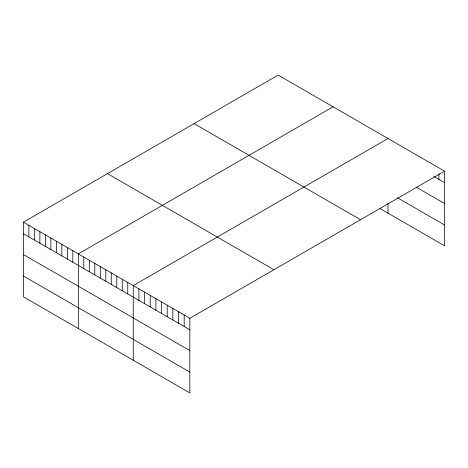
<?xml version="1.0" encoding="UTF-8"?>
<svg xmlns="http://www.w3.org/2000/svg" width="468" height="468" viewBox="0 0 468 468"><rect width="100%" height="100%" fill="white"/><g stroke="black" fill="none" stroke-linecap="round" stroke-linejoin="round"><path stroke-width="0.7" d="M444.6 171.183L189.844 318.269L189.844 392.909L23.4 296.817L23.4 222.171L278.156 75.091L444.6 171.183L444.6 245.829L380.075 208.576M333.081 106.803L78.326 253.884L78.326 328.524M388.007 138.51L133.251 285.597L133.251 360.237M433.912 176.53L444.6 182.701M416.304 187.2L444.6 203.533M397.443 197.771L444.6 224.997M194.085 123.628L360.53 219.72M107.47 173.634L273.915 269.732M23.4 222.171L189.844 318.269M23.4 233.69L189.844 329.782M23.4 254.522L189.844 350.614M23.4 275.98L189.844 372.078M438.943 173.675L438.943 179.437M388.007 203.393L388.007 213.156M184.187 314.999L184.187 326.518M178.524 311.735L178.524 323.248M172.867 308.465L172.867 319.983M167.211 305.2L167.211 316.713M161.548 301.93L161.548 313.449M155.891 298.666L155.891 310.179M150.228 295.396L150.228 306.914M144.571 292.131L144.571 303.644M138.914 288.861L138.914 300.38M127.758 282.42L127.758 293.939M122.271 279.25L122.271 290.768M116.778 276.079L116.778 287.598M111.285 272.908L111.285 284.427M105.791 269.738L105.791 281.256M100.298 266.567L100.298 278.086M94.805 263.396L94.805 274.915M89.312 260.226L89.312 271.744M83.819 257.055L83.819 268.568M72.832 250.713L72.832 262.226M67.339 247.543L67.339 259.056M61.846 244.372L61.846 255.885M56.359 241.195L56.359 252.714M50.866 238.025L50.866 249.543M45.373 234.854L45.373 246.373M39.879 231.683L39.879 243.202M34.386 228.513L34.386 240.031M28.893 225.342L28.893 236.861"/></g></svg>
